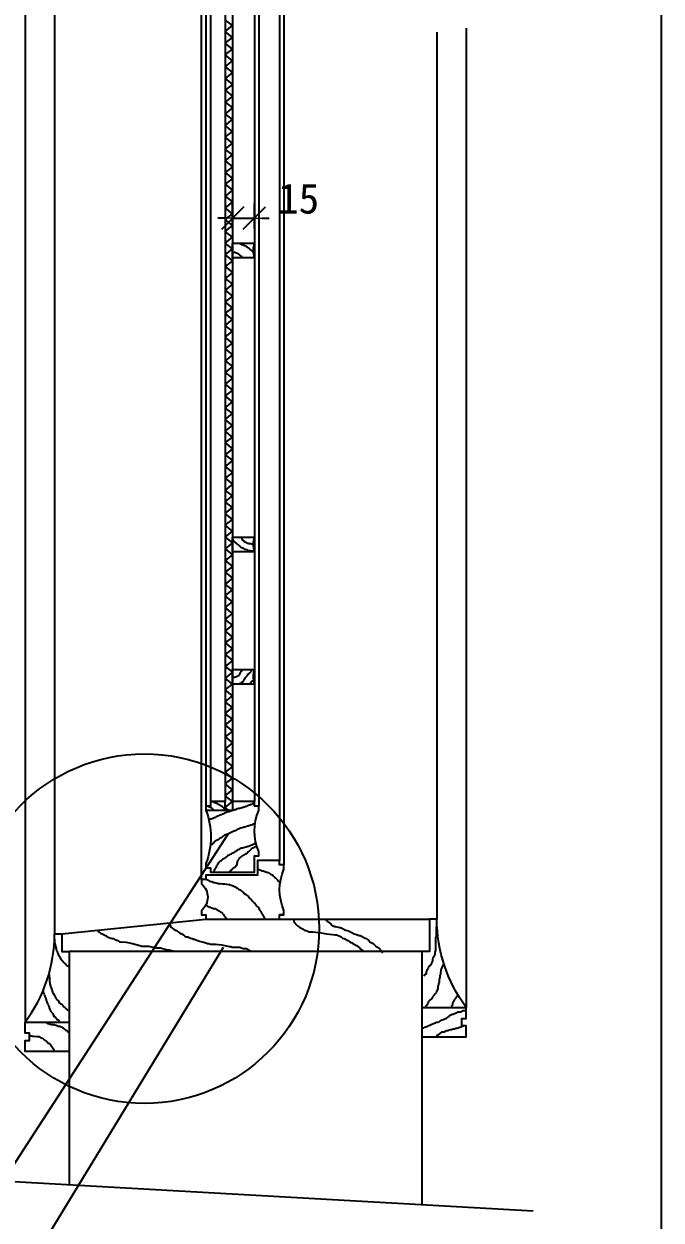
# Model space of a CAD drawing. Header units: metres. Extents: x 1401 to 5183, y 498 to 5304.
# Drawn here: x 4317 to 5183, y 1329 to 2957 of the extents above; entities that cross this region are included whole.
import ezdxf

# ---------------------------------------------------------------- set-up
doc = ezdxf.new("R2010")
doc.units = ezdxf.units.M
for name, color, linetype in [('2', 2, 'Continuous'), ('3', 3, 'Continuous'), ('4', 4, 'Continuous'), ('7', 7, 'Continuous'), ('BH', 3, 'Continuous'), ('DIM', 3, 'Continuous')]:
    doc.layers.add(name, color=color, linetype=linetype)
doc.dimstyles.get("Standard").update_dxf_attribs({"dimtxt": 2.5, "dimasz": 2.5, "dimexe": 1.25, "dimexo": 0.625, "dimtad": 1, "dimcen": 2.5, "dimazin": 3, "dimtfac": 1, "dimtmove": 0, "dimatfit": 3})

# ---------------------------------------------------------------- blocks, each defined once
blk = doc.blocks.new('BH2')
at = {"layer": 'BH'}
blk.add_lwpolyline([(0, 32), (5, 28), (0, 24), (5, 20), (0, 16), (5, 12), (0, 8), (5, 4), (0, 0)], dxfattribs=at)
blk = doc.blocks.new('_DOT')
at = {"color": 0, "linetype": 'ByBlock', "lineweight": 15}
blk.add_line((2.52, 0), (-1, 0), dxfattribs=at)
blk.add_lwpolyline([(-1.46, -1.49), (1.58, 1.55)])

msp = doc.modelspace()

# ---------------------------------------------------------------- hatches: boundary and pattern name
at = {"layer": 'BH'}
h = msp.add_hatch(dxfattribs=at)
h.set_pattern_fill('ANSI31', scale=1000)
h.paths.add_polyline_path([(4378.33, 1510.73), (4378.33, 1377.08), (4858.33, 1349.8), (4858.33, 1694.27), (4716.24, 1694.27, -0.51)])
h.paths.add_polyline_path([(4716.24, 1694.27), (4378.33, 1694.27), (4378.33, 1510.73, 0.51)])
h = msp.add_hatch(dxfattribs=at)
h.set_pattern_fill('AR-CONC', scale=20)
h.paths.add_polyline_path([(4378.33, 1510.73), (4378.33, 1377.08), (4858.33, 1349.8), (4858.33, 1694.27), (4716.24, 1694.27, -0.51)])
h.paths.add_polyline_path([(4716.24, 1694.27), (4378.33, 1694.27), (4378.33, 1510.73, 0.51)])

# ---------------------------------------------------------------- linework, layer by layer
at = {"layer": '2'}
msp.add_lwpolyline([(4858.33, 1349.8), (4858.33, 1694.27), (4378.33, 1694.27), (4378.33, 1377.08)], dxfattribs=at)
at = {"layer": '3'}
for p, q in [((4664.33, 3478.27), (4664.33, 1818.27)), ((4570.33, 3398.27), (4570.33, 1898.27)), ((4630.33, 3398.27), (4630.33, 1898.27))]:
    msp.add_line(p, q, dxfattribs=at)
msp.add_lwpolyline([(1400.77, 5303.89), (5183.42, 5302.64), (5183.42, 498.18), (1409.53, 498.18)], close=True, dxfattribs=at)
at = {"layer": '4'}
for p, q in [((4318.33, 4838.27), (4318.33, 1598.27)), ((4358.33, 4718.27), (4358.33, 1718.27)), ((4558.33, 1792.27), (4558.33, 3504.27)), ((4670.33, 3484.27), (4670.33, 1812.27)), ((4918.33, 2950.78), (4918.33, 1618.27)), ((4878.33, 2945.33), (4878.33, 1738.27)), ((4858.33, 1618.27), (4918.33, 1618.27)), ((4318.33, 1598.27), (4378.33, 1598.27))]:
    msp.add_line(p, q, dxfattribs=at)
for points in [[(4600.33, 2658.27), (4630.33, 2658.27, 0.2), (4630.33, 2638.27), (4600.33, 2638.27)], [(4600.33, 2258.27), (4630.33, 2258.27, 0.2), (4630.33, 2238.27), (4600.33, 2238.27)], [(4600.33, 2078.27), (4630.33, 2078.27, 0.2), (4630.33, 2058.27), (4600.33, 2058.27)]]:
    msp.add_lwpolyline(points, format="xyb", close=True, dxfattribs=at)
for points in [[(4590.33, 1886.27), (4590.33, 1898.27), (4570.33, 1898.27), (4570.33, 1892.27), (4564.33, 1892.27), (4564.33, 1886.27, -0.18), (4564.33, 1814.27), (4564.33, 1808.27), (4570.33, 1808.27), (4570.33, 1808.27), (4570.33, 1802.27), (4630.33, 1802.27), (4630.33, 1824.27), (4636.33, 1824.27), (4636.33, 1830.27, -0.22), (4636.33, 1886.27), (4636.33, 1892.27), (4630.33, 1892.27), (4630.33, 1898.27), (4600.33, 1898.27), (4600.33, 1886.27), (4564.33, 1886.27)], [(4670.33, 1744.27), (4664.33, 1744.27), (4670.33, 1744.27), (4670.33, 1750.27, -0.21), (4670.33, 1806.27), (4670.33, 1812.27), (4664.33, 1812.27), (4664.33, 1818.27), (4634.33, 1818.27), (4634.33, 1798.27), (4564.33, 1798.27), (4564.33, 1792.27), (4558.33, 1792.27), (4558.33, 1786.27, -0.46), (4558.33, 1750.27), (4558.33, 1744.27), (4564.33, 1744.27), (4564.33, 1744.27), (4564.33, 1738.27), (4664.33, 1738.27), (4664.33, 1744.27)], [(4858.33, 1578.27), (4918.33, 1578.27), (4918.33, 1593.27), (4912.33, 1593.27), (4912.33, 1603.27), (4918.33, 1603.27), (4918.33, 1618.27, -0.16), (4878.33, 1738.27), (4868.33, 1738.27), (4868.33, 1694.27), (4858.33, 1694.27)], [(4378.33, 1558.27), (4318.33, 1558.27), (4318.33, 1573.27), (4324.33, 1573.27), (4324.33, 1583.27), (4318.33, 1583.27), (4318.33, 1598.27, 0.16), (4358.33, 1718.27), (4368.33, 1718.27), (4368.33, 1694.27), (4378.33, 1694.27)]]:
    msp.add_lwpolyline(points, format="xyb", dxfattribs=at)
msp.add_lwpolyline([(4368.33, 1718.27), (4564.33, 1738.27), (4868.33, 1738.27)], dxfattribs=at)
at = {"layer": '7'}
for p, q in [((4564.33, 3404.27), (4564.33, 1892.27)), ((4590.33, 3410.27), (4590.33, 1898.27)), ((4600.33, 3410.27), (4600.33, 1898.27)), ((4636.33, 3404.27), (4636.33, 1892.27))]:
    msp.add_line(p, q, dxfattribs=at)
at = {"layer": 'BH'}
for p, q in [((4609.77, 2658.22), (4610.81, 2657.36)), ((4610.81, 2657.36), (4611.95, 2656.62)), ((4611.95, 2656.62), (4613.04, 2656.27)), ((4613.04, 2656.27), (4614.42, 2656.04)), ((4614.42, 2656.04), (4615.45, 2655.64)), ((4615.45, 2655.64), (4616.59, 2655.24)), ((4616.59, 2655.24), (4617.68, 2654.61)), ((4617.68, 2654.61), (4618.71, 2654.15)), ((4618.71, 2654.15), (4619.8, 2653.35)), ((4619.8, 2653.35), (4620.83, 2652.67)), ((4600.44, 2646.6), (4601.47, 2646.14)), ((4601.47, 2646.14), (4602.56, 2645.91)), ((4602.56, 2645.91), (4603.59, 2645.74)), ((4603.59, 2645.74), (4604.68, 2645.57)), ((4604.68, 2645.57), (4605.71, 2645.11)), ((4605.71, 2645.11), (4606.8, 2644.48)), ((4606.8, 2644.48), (4607.88, 2643.79)), ((4607.88, 2643.79), (4608.92, 2643.16)), ((4608.92, 2643.16), (4610, 2642.53)), ((4610, 2642.53), (4611.04, 2641.56)), ((4611.04, 2641.56), (4611.95, 2640.53)), ((4611.95, 2640.53), (4612.64, 2639.5)), ((4612.64, 2639.5), (4613.04, 2638.47)), ((4613.04, 2638.47), (4613.15, 2638.24)), ((4620.83, 2652.67), (4621.86, 2651.86)), ((4621.86, 2651.86), (4622.95, 2651.06)), ((4622.95, 2651.06), (4623.98, 2650.15)), ((4623.98, 2650.15), (4625.01, 2649.4)), ((4625.01, 2649.4), (4626.05, 2648.37)), ((4626.05, 2648.37), (4627.08, 2647.4)), ((4627.08, 2647.4), (4628.05, 2646.37)), ((4628.05, 2646.37), (4628.51, 2645.97)), ((4600.63, 2254.59), (4601.4, 2253.06)), ((4601.4, 2253.06), (4602.93, 2251.91)), ((4602.93, 2251.91), (4604.08, 2250.77)), ((4604.08, 2250.77), (4605.61, 2249.62)), ((4605.61, 2249.62), (4606.76, 2248.47)), ((4606.76, 2248.47), (4607.9, 2247.7)), ((4607.9, 2247.7), (4609.05, 2246.94)), ((4609.05, 2246.94), (4610.58, 2245.79)), ((4612.5, 2258.03), (4612.5, 2256.89)), ((4612.5, 2256.89), (4612.88, 2255.74)), ((4612.88, 2255.74), (4613.65, 2254.59)), ((4613.65, 2254.59), (4614.79, 2253.83)), ((4614.79, 2253.83), (4615.94, 2252.68)), ((4615.94, 2252.68), (4618.24, 2251.15)), ((4618.24, 2251.15), (4619.39, 2250.77)), ((4619.39, 2250.77), (4620.54, 2250)), ((4620.54, 2250), (4621.69, 2250)), ((4621.69, 2250), (4622.83, 2249.62)), ((4622.83, 2249.62), (4625.13, 2249.62)), ((4625.13, 2249.62), (4626.28, 2249.24)), ((4626.28, 2249.24), (4627.43, 2248.85)), ((4627.43, 2248.85), (4628.19, 2248.85)), ((4610.58, 2245.79), (4611.73, 2244.64)), ((4611.73, 2244.64), (4612.88, 2244.26)), ((4612.88, 2244.26), (4614.03, 2243.5)), ((4614.03, 2243.5), (4615.18, 2243.11)), ((4615.18, 2243.11), (4616.33, 2242.35)), ((4616.33, 2242.35), (4617.47, 2241.97)), ((4617.47, 2241.97), (4619.77, 2241.2)), ((4619.77, 2241.2), (4620.92, 2240.44)), ((4620.92, 2240.44), (4622.07, 2240.05)), ((4622.07, 2240.05), (4624.37, 2240.05)), ((4624.37, 2240.05), (4625.51, 2239.67)), ((4625.51, 2239.67), (4627.81, 2239.67)), ((4627.81, 2239.67), (4628.96, 2239.29)), ((4628.96, 2239.29), (4629.34, 2238.91)), ((4604.46, 2067.51), (4603.31, 2067.13)), ((4605.61, 2068.28), (4604.46, 2067.51)), ((4606.76, 2068.66), (4605.61, 2068.28)), ((4607.9, 2069.04), (4606.76, 2068.66)), ((4608.67, 2070.19), (4607.9, 2069.04)), ((4609.82, 2071.34), (4608.67, 2070.19)), ((4610.58, 2072.49), (4609.82, 2071.34)), ((4610.97, 2073.63), (4610.58, 2072.49)), ((4612.5, 2075.93), (4610.97, 2073.63)), ((4612.88, 2077.08), (4612.5, 2075.93)), ((4613.26, 2078.22), (4612.88, 2077.08)), ((4620.15, 2069.43), (4617.86, 2067.13)), ((4620.54, 2070.57), (4620.15, 2069.43)), ((4621.69, 2071.34), (4620.54, 2070.57)), ((4622.83, 2072.49), (4621.69, 2071.34)), ((4623.98, 2073.63), (4622.83, 2072.49)), ((4625.9, 2075.55), (4623.98, 2073.63)), ((4626.28, 2077.08), (4625.9, 2075.55)), ((4601.01, 2066.75), (4600.25, 2066.36)), ((4602.16, 2067.13), (4601.01, 2066.75)), ((4603.31, 2067.13), (4602.16, 2067.13)), ((4610.97, 2059.1), (4609.82, 2058.71)), ((4612.11, 2059.86), (4610.97, 2059.1)), ((4614.41, 2061.39), (4612.11, 2059.86)), ((4614.79, 2062.54), (4614.41, 2061.39)), ((4615.94, 2063.69), (4614.79, 2062.54)), ((4616.71, 2064.83), (4615.94, 2063.69)), ((4617.09, 2065.98), (4616.71, 2064.83)), ((4617.86, 2067.13), (4617.09, 2065.98)), ((4624.75, 2059.48), (4624.37, 2058.33)), ((4625.51, 2060.63), (4624.75, 2059.48)), ((4626.28, 2061.77), (4625.51, 2060.63)), ((4627.43, 2062.16), (4626.28, 2061.77)), ((4628.58, 2062.92), (4627.43, 2062.16)), ((4567.21, 1892.26), (4568.26, 1891.7)), ((4568.26, 1891.7), (4569.36, 1891.34)), ((4569.36, 1891.34), (4570.41, 1890.66)), ((4570.41, 1890.66), (4571.45, 1889.8)), ((4571.45, 1889.8), (4572.56, 1889)), ((4572.56, 1889), (4573.42, 1887.9)), ((4573.36, 1898.27), (4574.47, 1897.78)), ((4574.47, 1897.78), (4575.51, 1897.35)), ((4575.51, 1897.35), (4576.55, 1897.05)), ((4576.55, 1897.05), (4577.66, 1896.49)), ((4577.66, 1896.49), (4578.83, 1895.94)), ((4578.83, 1895.94), (4579.87, 1895.51)), ((4579.87, 1895.51), (4580.98, 1894.96)), ((4580.98, 1894.96), (4582.02, 1894.41)), ((4582.02, 1894.41), (4583.13, 1893.79)), ((4583.13, 1893.79), (4584.17, 1892.93)), ((4584.17, 1892.93), (4585.22, 1892.38)), ((4585.22, 1892.38), (4586.33, 1891.89)), ((4586.33, 1891.89), (4587.37, 1890.91)), ((4587.37, 1890.91), (4588.23, 1889.8)), ((4588.23, 1889.8), (4589.21, 1888.76)), ((4589.21, 1888.76), (4590.01, 1887.71)), ((4606.68, 1888.27), (4604.67, 1887.26)), ((4607.68, 1888.52), (4606.68, 1888.27)), ((4608.94, 1888.77), (4607.68, 1888.52)), ((4610.19, 1888.77), (4608.94, 1888.77)), ((4611.7, 1889.27), (4610.19, 1888.77)), ((4612.95, 1889.77), (4611.7, 1889.27)), ((4613.96, 1890.02), (4612.95, 1889.77)), ((4614.96, 1890.27), (4613.96, 1890.02)), ((4616.47, 1890.78), (4614.96, 1890.27)), ((4617.47, 1891.03), (4616.47, 1890.78)), ((4618.73, 1891.53), (4617.47, 1891.03)), ((4619.73, 1891.78), (4618.73, 1891.53)), ((4620.99, 1892.53), (4619.73, 1891.78)), ((4622.24, 1892.78), (4620.99, 1892.53)), ((4623.5, 1893.29), (4622.24, 1892.78)), ((4624.75, 1894.04), (4623.5, 1893.29)), ((4625.76, 1894.54), (4624.75, 1894.04)), ((4627.01, 1895.04), (4625.76, 1894.54)), ((4628.02, 1895.29), (4627.01, 1895.04)), ((4629.02, 1895.54), (4628.02, 1895.29)), ((4630.03, 1895.79), (4629.02, 1895.54)), ((4569.52, 1873.71), (4568.51, 1873.21)), ((4570.52, 1874.22), (4569.52, 1873.71)), ((4571.52, 1874.47), (4570.52, 1874.22)), ((4572.53, 1874.72), (4571.52, 1874.47)), ((4574.54, 1875.72), (4572.53, 1874.72)), ((4573.42, 1887.9), (4574.1, 1886.85)), ((4574.1, 1886.85), (4574.47, 1886.42)), ((4575.79, 1876.22), (4574.54, 1875.72)), ((4576.8, 1876.72), (4575.79, 1876.22)), ((4578.05, 1877.48), (4576.8, 1876.72)), ((4580.56, 1878.48), (4578.05, 1877.48)), ((4582.57, 1879.49), (4580.56, 1878.48)), ((4583.58, 1879.74), (4582.57, 1879.49)), ((4584.83, 1880.49), (4583.58, 1879.74)), ((4586.34, 1880.99), (4584.83, 1880.49)), ((4587.34, 1881.24), (4586.34, 1880.99)), ((4588.35, 1881.74), (4587.34, 1881.24)), ((4589.6, 1882.5), (4588.35, 1881.74)), ((4590.86, 1883), (4589.6, 1882.5)), ((4590.01, 1887.71), (4590.32, 1887.28)), ((4592.11, 1883.25), (4590.86, 1883)), ((4593.12, 1883.75), (4592.11, 1883.25)), ((4594.62, 1884.25), (4593.12, 1883.75)), ((4595.63, 1884.5), (4594.62, 1884.25)), ((4596.88, 1885.01), (4595.63, 1884.5)), ((4598.14, 1885.26), (4596.88, 1885.01)), ((4599.14, 1885.51), (4598.14, 1885.26)), ((4600.4, 1886.01), (4599.14, 1885.51)), ((4601.4, 1886.26), (4600.4, 1886.01)), ((4602.66, 1886.76), (4601.4, 1886.26)), ((4603.66, 1887.01), (4602.66, 1886.76)), ((4604.67, 1887.26), (4603.66, 1887.01)), ((4598.64, 1856.4), (4596.63, 1855.4)), ((4599.65, 1856.9), (4598.64, 1856.4)), ((4601.4, 1857.66), (4599.65, 1856.9)), ((4603.91, 1858.66), (4601.4, 1857.66)), ((4605.42, 1859.41), (4603.91, 1858.66)), ((4607.18, 1860.16), (4605.42, 1859.41)), ((4608.43, 1860.92), (4607.18, 1860.16)), ((4609.44, 1861.17), (4608.43, 1860.92)), ((4610.44, 1861.67), (4609.44, 1861.17)), ((4611.45, 1861.92), (4610.44, 1861.67)), ((4613.2, 1862.42), (4611.45, 1861.92)), ((4614.21, 1862.67), (4613.2, 1862.42)), ((4615.46, 1863.43), (4614.21, 1862.67)), ((4617.97, 1863.68), (4615.46, 1863.43)), ((4618.98, 1864.43), (4617.97, 1863.68)), ((4621.49, 1864.93), (4618.98, 1864.43)), ((4622.49, 1865.43), (4621.49, 1864.93)), ((4624.25, 1865.94), (4622.49, 1865.43)), ((4625.26, 1866.19), (4624.25, 1865.94)), ((4626.26, 1866.44), (4625.26, 1866.19)), ((4627.77, 1866.94), (4626.26, 1866.44)), ((4629.02, 1867.44), (4627.77, 1866.94)), ((4630.03, 1867.94), (4629.02, 1867.44)), ((4571.52, 1839.34), (4570.52, 1838.59)), ((4572.53, 1840.09), (4571.52, 1839.34)), ((4573.53, 1841.09), (4572.53, 1840.09)), ((4574.54, 1841.85), (4573.53, 1841.09)), ((4575.54, 1843.1), (4574.54, 1841.85)), ((4576.29, 1844.11), (4575.54, 1843.1)), ((4577.3, 1844.61), (4576.29, 1844.11)), ((4578.3, 1845.36), (4577.3, 1844.61)), ((4579.31, 1845.86), (4578.3, 1845.36)), ((4580.31, 1846.11), (4579.31, 1845.86)), ((4581.57, 1847.12), (4580.31, 1846.11)), ((4582.82, 1847.87), (4581.57, 1847.12)), ((4584.08, 1848.62), (4582.82, 1847.87)), ((4585.08, 1849.12), (4584.08, 1848.62)), ((4586.09, 1849.63), (4585.08, 1849.12)), ((4587.34, 1850.63), (4586.09, 1849.63)), ((4588.35, 1851.63), (4587.34, 1850.63)), ((4589.6, 1852.39), (4588.35, 1851.63)), ((4590.86, 1853.14), (4589.6, 1852.39)), ((4592.11, 1853.64), (4590.86, 1853.14)), ((4593.87, 1854.14), (4592.11, 1853.64)), ((4595.38, 1854.9), (4593.87, 1854.14)), ((4596.63, 1855.4), (4595.38, 1854.9)), ((4627.77, 1839.34), (4626.76, 1839.09)), ((4628.77, 1839.84), (4627.77, 1839.34)), ((4629.78, 1840.59), (4628.77, 1839.84)), ((4630.78, 1841.09), (4629.78, 1840.59)), ((4632.04, 1841.85), (4630.78, 1841.09)), ((4570.52, 1838.59), (4569.77, 1837.83)), ((4593.37, 1824.28), (4590.86, 1822.28)), ((4594.37, 1824.79), (4593.37, 1824.28)), ((4595.38, 1825.54), (4594.37, 1824.79)), ((4596.88, 1826.29), (4595.38, 1825.54)), ((4598.39, 1826.79), (4596.88, 1826.29)), ((4599.65, 1827.55), (4598.39, 1826.79)), ((4600.9, 1828.05), (4599.65, 1827.55)), ((4602.41, 1828.8), (4600.9, 1828.05)), ((4603.66, 1829.8), (4602.41, 1828.8)), ((4604.67, 1830.56), (4603.66, 1829.8)), ((4606.17, 1831.56), (4604.67, 1830.56)), ((4608.18, 1832.56), (4606.17, 1831.56)), ((4609.19, 1833.32), (4608.18, 1832.56)), ((4610.44, 1834.07), (4609.19, 1833.32)), ((4611.45, 1834.57), (4610.44, 1834.07)), ((4612.45, 1823.53), (4611.2, 1822.78)), ((4612.7, 1834.82), (4611.45, 1834.57)), ((4613.71, 1824.28), (4612.45, 1823.53)), ((4613.96, 1835.07), (4612.7, 1834.82)), ((4615.21, 1825.04), (4613.71, 1824.28)), ((4615.46, 1835.32), (4613.96, 1835.07)), ((4616.47, 1825.79), (4615.21, 1825.04)), ((4617.22, 1835.83), (4615.46, 1835.32)), ((4617.72, 1826.54), (4616.47, 1825.79)), ((4618.98, 1836.33), (4617.22, 1835.83)), ((4618.98, 1827.29), (4617.72, 1826.54)), ((4620.23, 1836.83), (4618.98, 1836.33)), ((4620.23, 1828.3), (4618.98, 1827.29)), ((4621.24, 1837.08), (4620.23, 1836.83)), ((4621.24, 1829.3), (4620.23, 1828.3)), ((4622.24, 1837.33), (4621.24, 1837.08)), ((4622.24, 1830.05), (4621.24, 1829.3)), ((4623.5, 1837.83), (4622.24, 1837.33)), ((4623.25, 1830.81), (4622.24, 1830.05)), ((4624, 1831.81), (4623.25, 1830.81)), ((4624.5, 1838.08), (4623.5, 1837.83)), ((4625.01, 1832.56), (4624, 1831.81)), ((4625.51, 1838.59), (4624.5, 1838.08)), ((4625.76, 1833.57), (4625.01, 1832.56)), ((4626.76, 1839.09), (4625.51, 1838.59)), ((4626.76, 1834.32), (4625.76, 1833.57)), ((4628.02, 1834.82), (4626.76, 1834.32)), ((4629.27, 1835.32), (4628.02, 1834.82)), ((4630.53, 1836.08), (4629.27, 1835.32)), ((4632.04, 1836.58), (4630.53, 1836.08)), ((4633.29, 1837.33), (4632.04, 1836.58)), ((4577.05, 1807.72), (4576.55, 1806.72)), ((4578.05, 1809.73), (4577.05, 1807.72)), ((4578.55, 1810.73), (4578.05, 1809.73)), ((4579.31, 1811.99), (4578.55, 1810.73)), ((4580.31, 1812.99), (4579.31, 1811.99)), ((4581.07, 1814), (4580.31, 1812.99)), ((4581.82, 1815.25), (4581.07, 1814)), ((4583.83, 1817.26), (4581.82, 1815.25)), ((4585.08, 1817.76), (4583.83, 1817.26)), ((4586.09, 1818.76), (4585.08, 1817.76)), ((4587.09, 1819.77), (4586.09, 1818.76)), ((4588.35, 1820.52), (4587.09, 1819.77)), ((4589.6, 1821.52), (4588.35, 1820.52)), ((4590.86, 1822.28), (4589.6, 1821.52)), ((4601.4, 1807.47), (4600.4, 1806.72)), ((4602.41, 1808.22), (4601.4, 1807.47)), ((4603.66, 1808.73), (4602.41, 1808.22)), ((4604.67, 1809.73), (4603.66, 1808.73)), ((4605.42, 1810.73), (4604.67, 1809.73)), ((4605.92, 1811.99), (4605.42, 1810.73)), ((4606.17, 1812.99), (4605.92, 1811.99)), ((4606.43, 1814.25), (4606.17, 1812.99)), ((4606.68, 1815.25), (4606.43, 1814.25)), ((4606.93, 1816.25), (4606.68, 1815.25)), ((4607.43, 1817.51), (4606.93, 1816.25)), ((4607.68, 1818.51), (4607.43, 1817.51)), ((4608.43, 1819.52), (4607.68, 1818.51)), ((4609.44, 1820.52), (4608.43, 1819.52)), ((4610.44, 1821.77), (4609.44, 1820.52)), ((4611.2, 1822.78), (4610.44, 1821.77)), ((4634.26, 1807.2), (4635.33, 1806.4)), ((4564.66, 1792.59), (4566.25, 1791.8)), ((4566.25, 1791.8), (4567.84, 1791)), ((4567.84, 1791), (4569.17, 1790.2)), ((4575.54, 1804.71), (4574.54, 1802.7)), ((4574.54, 1802.7), (4574.54, 1802.45)), ((4576.04, 1805.72), (4575.54, 1804.71)), ((4576.55, 1806.72), (4576.04, 1805.72)), ((4596.63, 1803.46), (4596.13, 1802.7)), ((4597.64, 1803.96), (4596.63, 1803.46)), ((4598.64, 1804.71), (4597.64, 1803.96)), ((4599.65, 1805.72), (4598.64, 1804.71)), ((4600.4, 1806.72), (4599.65, 1805.72)), ((4635.33, 1806.4), (4636.65, 1805.87)), ((4636.65, 1805.87), (4637.72, 1805.34)), ((4637.72, 1805.34), (4638.78, 1804.81)), ((4638.78, 1804.81), (4640.64, 1804.27)), ((4640.64, 1804.27), (4641.7, 1804.01)), ((4641.7, 1804.01), (4643.3, 1803.48)), ((4643.3, 1803.48), (4644.36, 1803.21)), ((4644.36, 1803.21), (4645.95, 1802.68)), ((4645.95, 1802.68), (4647.02, 1802.15)), ((4647.02, 1802.15), (4648.34, 1801.89)), ((4648.34, 1801.89), (4649.67, 1801.62)), ((4649.67, 1801.62), (4650.74, 1800.82)), ((4650.74, 1800.82), (4652.06, 1799.76)), ((4652.06, 1799.76), (4653.39, 1798.97)), ((4653.39, 1798.97), (4654.72, 1798.43)), ((4654.72, 1798.43), (4655.78, 1797.37)), ((4655.78, 1797.37), (4656.85, 1796.04)), ((4656.85, 1796.04), (4657.91, 1794.98)), ((4657.91, 1794.98), (4658.97, 1794.45)), ((4658.97, 1794.45), (4660.3, 1793.12)), ((4660.3, 1793.12), (4661.36, 1792.33)), ((4661.36, 1792.33), (4662.96, 1790.2)), ((4569.17, 1790.2), (4570.77, 1789.67)), ((4570.77, 1789.67), (4572.1, 1789.41)), ((4572.1, 1789.41), (4573.42, 1788.88)), ((4573.42, 1788.88), (4575.02, 1788.35)), ((4575.02, 1788.35), (4576.35, 1788.08)), ((4576.35, 1788.08), (4578.21, 1787.55)), ((4578.21, 1787.55), (4580.86, 1787.02)), ((4580.86, 1787.02), (4583.52, 1786.75)), ((4583.52, 1786.75), (4586.71, 1786.49)), ((4586.71, 1786.49), (4589.9, 1786.22)), ((4589.9, 1786.22), (4592.55, 1785.96)), ((4592.55, 1785.96), (4595.21, 1785.69)), ((4595.21, 1785.69), (4596.27, 1785.42)), ((4596.27, 1785.42), (4597.33, 1785.16)), ((4597.33, 1785.16), (4598.66, 1784.36)), ((4598.66, 1784.36), (4599.73, 1784.1)), ((4599.73, 1784.1), (4601.32, 1783.57)), ((4601.32, 1783.57), (4602.38, 1783.04)), ((4602.38, 1783.04), (4603.98, 1782.24)), ((4603.98, 1782.24), (4605.57, 1781.44)), ((4605.57, 1781.44), (4607.16, 1780.65)), ((4607.16, 1780.65), (4608.76, 1779.32)), ((4608.76, 1779.32), (4609.82, 1778.79)), ((4609.82, 1778.79), (4611.68, 1777.73)), ((4611.68, 1777.73), (4612.74, 1776.93)), ((4612.74, 1776.93), (4614.07, 1775.6)), ((4614.07, 1775.6), (4615.13, 1774.54)), ((4615.13, 1774.54), (4616.46, 1773.21)), ((4662.96, 1790.2), (4663.75, 1789.14)), ((4663.75, 1789.14), (4664.55, 1788.08)), ((4664.55, 1788.08), (4664.55, 1787.55)), ((4616.46, 1773.21), (4618.32, 1771.88)), ((4618.32, 1771.88), (4619.92, 1770.82)), ((4619.92, 1770.82), (4620.98, 1770.03)), ((4620.98, 1770.03), (4622.04, 1769.23)), ((4622.04, 1769.23), (4624.17, 1766.57)), ((4624.17, 1766.57), (4625.23, 1765.51)), ((4625.23, 1765.51), (4626.29, 1764.72)), ((4626.29, 1764.72), (4627.36, 1763.39)), ((4627.36, 1763.39), (4628.42, 1762.06)), ((4628.42, 1762.06), (4629.75, 1760.73)), ((4629.75, 1760.73), (4630.81, 1759.94)), ((4630.81, 1759.94), (4631.87, 1758.61)), ((4631.87, 1758.61), (4632.67, 1757.55)), ((4564.13, 1757.28), (4565.45, 1756.49)), ((4565.45, 1756.49), (4567.05, 1755.42)), ((4567.05, 1755.42), (4568.64, 1754.89)), ((4568.64, 1754.89), (4569.7, 1754.63)), ((4569.7, 1754.63), (4570.77, 1754.63)), ((4570.77, 1754.63), (4571.83, 1753.83)), ((4571.83, 1753.83), (4573.16, 1753.3)), ((4573.16, 1753.3), (4574.49, 1753.03)), ((4574.49, 1753.03), (4575.82, 1753.03)), ((4575.82, 1753.03), (4576.88, 1752.77)), ((4576.88, 1752.77), (4578.21, 1751.71)), ((4578.21, 1751.71), (4579.8, 1750.91)), ((4579.8, 1750.91), (4580.86, 1750.11)), ((4580.86, 1750.11), (4581.93, 1749.85)), ((4581.93, 1749.85), (4583.25, 1748.52)), ((4583.25, 1748.52), (4584.58, 1747.72)), ((4584.58, 1747.72), (4585.65, 1747.46)), ((4585.65, 1747.46), (4586.18, 1746.4)), ((4586.18, 1746.4), (4587.24, 1745.6)), ((4587.24, 1745.6), (4588.04, 1744.54)), ((4588.04, 1744.54), (4588.57, 1743.48)), ((4588.57, 1743.48), (4589.36, 1742.41)), ((4589.36, 1742.41), (4590.43, 1741.35)), ((4632.67, 1757.55), (4633.47, 1756.22)), ((4633.47, 1756.22), (4634.26, 1755.16)), ((4634.26, 1755.16), (4635.59, 1754.1)), ((4635.59, 1754.1), (4636.65, 1751.97)), ((4636.65, 1751.97), (4637.45, 1750.64)), ((4637.45, 1750.64), (4637.98, 1749.58)), ((4637.98, 1749.58), (4639.05, 1748.79)), ((4639.05, 1748.79), (4639.31, 1747.72)), ((4639.31, 1747.72), (4639.84, 1746.66)), ((4639.84, 1746.66), (4640.37, 1745.6)), ((4640.37, 1745.6), (4641.17, 1744.54)), ((4641.17, 1744.54), (4641.7, 1743.48)), ((4641.7, 1743.48), (4642.5, 1742.41)), ((4642.5, 1742.41), (4643.03, 1741.35)), ((4514.54, 1732.74), (4515.38, 1731.06)), ((4515.38, 1731.06), (4516.21, 1729.39)), ((4516.21, 1729.39), (4516.21, 1727.72)), ((4516.21, 1727.72), (4517.89, 1726.88)), ((4517.89, 1726.88), (4519.56, 1725.2)), ((4590.43, 1741.35), (4591.22, 1740.29)), ((4591.22, 1740.29), (4591.76, 1739.23)), ((4591.76, 1739.23), (4592.02, 1738.43)), ((4643.03, 1741.35), (4643.56, 1740.29)), ((4643.56, 1740.29), (4644.09, 1739.23)), ((4644.09, 1739.23), (4644.62, 1738.7)), ((4683.76, 1737.76), (4683.76, 1734.41)), ((4683.76, 1734.41), (4685.44, 1732.74)), ((4685.44, 1732.74), (4687.12, 1731.06)), ((4687.12, 1731.06), (4688.79, 1729.39)), ((4688.79, 1729.39), (4692.14, 1726.88)), ((4692.14, 1726.88), (4695.49, 1725.2)), ((4727.33, 1736.92), (4729.84, 1735.25)), ((4729.84, 1735.25), (4731.52, 1733.58)), ((4731.52, 1733.58), (4734.03, 1731.9)), ((4734.03, 1731.9), (4735.71, 1730.23)), ((4735.71, 1730.23), (4739.06, 1728.55)), ((4739.06, 1728.55), (4740.73, 1728.55)), ((4740.73, 1728.55), (4742.41, 1727.72)), ((4742.41, 1727.72), (4745.76, 1726.88)), ((4745.76, 1726.88), (4747.43, 1726.88)), ((4747.43, 1726.88), (4749.11, 1726.04)), ((4749.11, 1726.04), (4750.78, 1725.2)), ((4877.29, 1727.72), (4877.29, 1715.16)), ((4358.25, 1711.15), (4358.25, 1706.08)), ((4417.36, 1721.86), (4419.03, 1721.02)), ((4419.03, 1721.02), (4420.71, 1719.34)), ((4420.71, 1719.34), (4423.22, 1718.51)), ((4423.22, 1718.51), (4425.74, 1716.83)), ((4425.74, 1716.83), (4427.41, 1715.99)), ((4427.41, 1715.99), (4429.93, 1714.32)), ((4429.93, 1714.32), (4432.44, 1713.48)), ((4432.44, 1713.48), (4434.95, 1712.65)), ((4434.95, 1712.65), (4436.63, 1711.81)), ((4436.63, 1711.81), (4438.3, 1711.81)), ((4438.3, 1711.81), (4441.65, 1710.13)), ((4441.65, 1710.13), (4444.17, 1709.3)), ((4444.17, 1709.3), (4447.52, 1707.62)), ((4519.56, 1725.2), (4521.24, 1724.37)), ((4521.24, 1724.37), (4523.75, 1722.69)), ((4523.75, 1722.69), (4526.27, 1721.02)), ((4526.27, 1721.02), (4528.78, 1719.34)), ((4528.78, 1719.34), (4531.29, 1718.51)), ((4531.29, 1718.51), (4533.81, 1716.83)), ((4533.81, 1716.83), (4535.48, 1715.16)), ((4535.48, 1715.16), (4537.16, 1714.32)), ((4537.16, 1714.32), (4539.67, 1714.32)), ((4539.67, 1714.32), (4543.02, 1712.65)), ((4543.02, 1712.65), (4545.54, 1711.81)), ((4545.54, 1711.81), (4547.21, 1710.97)), ((4547.21, 1710.97), (4548.89, 1710.97)), ((4548.89, 1710.97), (4550.56, 1710.13)), ((4550.56, 1710.13), (4553.07, 1709.3)), ((4553.07, 1709.3), (4555.59, 1708.46)), ((4695.49, 1725.2), (4698.01, 1723.53)), ((4698.01, 1723.53), (4700.52, 1722.69)), ((4700.52, 1722.69), (4703.03, 1721.86)), ((4703.03, 1721.86), (4704.71, 1721.02)), ((4704.71, 1721.02), (4709.73, 1721.02)), ((4709.73, 1721.02), (4718.11, 1720.18)), ((4718.11, 1720.18), (4728.17, 1718.51)), ((4728.17, 1718.51), (4736.54, 1717.67)), ((4736.54, 1717.67), (4739.89, 1716.83)), ((4739.89, 1716.83), (4742.41, 1716.83)), ((4742.41, 1716.83), (4744.08, 1715.99)), ((4744.08, 1715.99), (4746.6, 1715.16)), ((4746.6, 1715.16), (4748.27, 1714.32)), ((4748.27, 1714.32), (4749.95, 1712.65)), ((4749.95, 1712.65), (4752.46, 1711.81)), ((4750.78, 1725.2), (4754.14, 1723.53)), ((4752.46, 1711.81), (4757.49, 1709.3)), ((4754.14, 1723.53), (4756.65, 1722.69)), ((4756.65, 1722.69), (4759.16, 1721.86)), ((4757.49, 1709.3), (4760, 1707.62)), ((4759.16, 1721.86), (4762.51, 1720.18)), ((4762.51, 1720.18), (4765.86, 1718.51)), ((4765.86, 1718.51), (4769.22, 1717.67)), ((4769.22, 1717.67), (4772.57, 1715.99)), ((4772.57, 1715.99), (4774.24, 1715.99)), ((4774.24, 1715.99), (4780.94, 1712.65)), ((4780.94, 1712.65), (4782.62, 1711.81)), ((4782.62, 1711.81), (4784.29, 1710.13)), ((4784.29, 1710.13), (4785.97, 1709.3)), ((4785.97, 1709.3), (4786.81, 1707.62)), ((4877.29, 1715.16), (4876.45, 1713.48)), ((4876.45, 1713.48), (4876.45, 1695.9)), ((4358.25, 1706.08), (4358.59, 1704.73)), ((4358.59, 1704.73), (4359.27, 1703.72)), ((4359.27, 1703.72), (4359.27, 1702.7)), ((4359.27, 1702.7), (4359.61, 1701.69)), ((4359.61, 1701.69), (4359.95, 1700.68)), ((4359.95, 1700.68), (4359.95, 1699.32)), ((4359.95, 1699.32), (4360.28, 1697.97)), ((4360.28, 1697.97), (4360.28, 1696.96)), ((4360.28, 1696.96), (4360.62, 1695.94)), ((4360.62, 1695.94), (4361.64, 1694.93)), ((4361.64, 1694.93), (4361.98, 1693.91)), ((4361.98, 1693.91), (4362.65, 1692.56)), ((4447.52, 1707.62), (4455.9, 1706.79)), ((4455.9, 1706.79), (4464.27, 1705.11)), ((4464.27, 1705.11), (4474.33, 1702.6)), ((4474.33, 1702.6), (4476.84, 1701.76)), ((4476.84, 1701.76), (4486.05, 1701.76)), ((4486.05, 1701.76), (4488.57, 1700.93)), ((4488.57, 1700.93), (4491.92, 1700.09)), ((4491.92, 1700.09), (4494.43, 1700.09)), ((4494.43, 1700.09), (4496.11, 1699.25)), ((4496.11, 1699.25), (4502.81, 1699.25)), ((4502.81, 1699.25), (4505.32, 1698.41)), ((4505.32, 1698.41), (4508.67, 1697.58)), ((4508.67, 1697.58), (4511.19, 1696.74)), ((4511.19, 1696.74), (4514.54, 1696.74)), ((4514.54, 1696.74), (4517.05, 1695.9)), ((4517.05, 1695.9), (4518.73, 1695.07)), ((4518.73, 1695.07), (4520.4, 1695.07)), ((4555.59, 1708.46), (4558.94, 1707.62)), ((4558.94, 1707.62), (4561.45, 1706.79)), ((4561.45, 1706.79), (4563.97, 1705.95)), ((4563.97, 1705.95), (4566.48, 1705.11)), ((4566.48, 1705.11), (4568.15, 1705.11)), ((4568.15, 1705.11), (4570.67, 1704.27)), ((4570.67, 1704.27), (4577.37, 1704.27)), ((4577.37, 1704.27), (4585.75, 1703.44)), ((4585.75, 1703.44), (4595.8, 1700.93)), ((4595.8, 1700.93), (4598.31, 1700.93)), ((4598.31, 1700.93), (4599.99, 1700.09)), ((4599.99, 1700.09), (4610.04, 1700.09)), ((4610.04, 1700.09), (4612.56, 1699.25)), ((4612.56, 1699.25), (4615.07, 1698.41)), ((4615.07, 1698.41), (4619.26, 1698.41)), ((4619.26, 1698.41), (4622.61, 1696.74)), ((4622.61, 1696.74), (4623.45, 1695.07)), ((4623.45, 1695.07), (4625.12, 1695.07)), ((4625.12, 1695.07), (4625.12, 1694.23)), ((4760, 1707.62), (4762.51, 1705.95)), ((4762.51, 1705.95), (4764.19, 1705.11)), ((4764.19, 1705.11), (4769.22, 1702.6)), ((4769.22, 1702.6), (4770.89, 1700.93)), ((4770.89, 1700.93), (4772.57, 1700.09)), ((4772.57, 1700.09), (4773.4, 1698.41)), ((4773.4, 1698.41), (4776.76, 1696.74)), ((4776.76, 1696.74), (4777.59, 1695.07)), ((4777.59, 1695.07), (4778.43, 1695.07)), ((4786.81, 1707.62), (4790.16, 1705.95)), ((4790.16, 1705.95), (4791.83, 1705.11)), ((4791.83, 1705.11), (4794.35, 1702.6)), ((4794.35, 1702.6), (4796.02, 1700.93)), ((4796.02, 1700.93), (4799.37, 1699.25)), ((4799.37, 1699.25), (4801.05, 1697.58)), ((4801.05, 1697.58), (4801.05, 1695.9)), ((4801.05, 1695.9), (4802.73, 1695.07)), ((4802.73, 1695.07), (4803.56, 1693.39)), ((4803.56, 1693.39), (4804.4, 1692.55)), ((4876.45, 1695.9), (4875.61, 1693.39)), ((4875.61, 1693.39), (4875.61, 1690.04)), ((4362.65, 1692.56), (4362.99, 1691.55)), ((4362.99, 1691.55), (4363.33, 1690.53)), ((4363.33, 1690.53), (4363.67, 1689.18)), ((4363.67, 1689.18), (4364.34, 1688.17)), ((4364.34, 1688.17), (4365.36, 1687.15)), ((4365.36, 1687.15), (4366.03, 1685.8)), ((4366.03, 1685.8), (4366.71, 1684.11)), ((4366.71, 1684.11), (4367.39, 1682.76)), ((4367.39, 1682.76), (4368.4, 1682.08)), ((4368.4, 1682.08), (4369.42, 1681.07)), ((4369.42, 1681.07), (4370.43, 1679.72)), ((4370.43, 1679.72), (4371.45, 1679.04)), ((4371.45, 1679.04), (4372.46, 1678.36)), ((4372.46, 1678.36), (4373.14, 1677.35)), ((4373.14, 1677.35), (4374.15, 1676.34)), ((4870.58, 1677.48), (4869.75, 1675.81)), ((4871.42, 1679.16), (4870.58, 1677.48)), ((4872.26, 1680.83), (4871.42, 1679.16)), ((4873.1, 1685.02), (4872.26, 1683.34)), ((4872.26, 1683.34), (4872.26, 1680.83)), ((4873.93, 1686.69), (4873.1, 1685.02)), ((4874.77, 1688.37), (4873.93, 1686.69)), ((4875.61, 1690.04), (4874.77, 1688.37)), ((4887.34, 1677.48), (4886.5, 1675.81)), ((4350.81, 1663.15), (4351.15, 1661.8)), ((4351.15, 1661.8), (4351.49, 1657.74)), ((4374.15, 1676.34), (4375.17, 1675.32)), ((4375.17, 1675.32), (4376.18, 1674.64)), ((4376.18, 1674.64), (4377.2, 1674.31)), ((4377.2, 1674.31), (4377.87, 1673.29)), ((4377.87, 1673.29), (4378.21, 1672.95)), ((4862.21, 1662.41), (4860.53, 1660.74)), ((4863.88, 1663.25), (4862.21, 1662.41)), ((4864.72, 1668.27), (4863.88, 1666.6)), ((4863.88, 1666.6), (4863.88, 1663.25)), ((4865.56, 1669.95), (4864.72, 1668.27)), ((4866.39, 1671.62), (4865.56, 1669.95)), ((4867.23, 1673.3), (4866.39, 1671.62)), ((4868.91, 1674.14), (4867.23, 1673.3)), ((4869.75, 1675.81), (4868.91, 1674.14)), ((4883.15, 1663.25), (4882.31, 1661.58)), ((4882.31, 1661.58), (4882.31, 1658.23)), ((4883.99, 1667.44), (4883.15, 1665.76)), ((4883.15, 1665.76), (4883.15, 1663.25)), ((4884.83, 1671.62), (4883.99, 1669.11)), ((4883.99, 1669.11), (4883.99, 1667.44)), ((4885.66, 1673.3), (4884.83, 1671.62)), ((4886.5, 1675.81), (4885.66, 1673.3)), ((4351.49, 1657.74), (4351.49, 1654.36)), ((4351.49, 1654.36), (4351.83, 1650.3)), ((4351.83, 1650.3), (4352.17, 1648.95)), ((4352.17, 1648.95), (4352.5, 1647.94)), ((4352.5, 1647.94), (4352.84, 1646.92)), ((4352.84, 1646.92), (4353.52, 1645.91)), ((4353.52, 1645.91), (4353.86, 1644.56)), ((4353.86, 1644.56), (4354.19, 1643.54)), ((4879.8, 1644), (4878.96, 1641.48)), ((4880.64, 1649.02), (4879.8, 1647.35)), ((4879.8, 1647.35), (4879.8, 1644)), ((4881.47, 1652.37), (4880.64, 1650.69)), ((4880.64, 1650.69), (4880.64, 1649.02)), ((4882.31, 1658.23), (4881.47, 1656.55)), ((4881.47, 1656.55), (4881.47, 1652.37)), ((4342.69, 1641.18), (4342.69, 1639.83)), ((4342.69, 1639.83), (4343.03, 1638.81)), ((4343.03, 1638.81), (4343.71, 1637.12)), ((4343.71, 1637.12), (4344.05, 1636.11)), ((4344.05, 1636.11), (4344.72, 1634.42)), ((4344.72, 1634.42), (4345.06, 1633.4)), ((4345.06, 1633.4), (4345.74, 1632.05)), ((4345.74, 1632.05), (4346.08, 1631.04)), ((4346.08, 1631.04), (4346.41, 1629.68)), ((4346.41, 1629.68), (4346.75, 1628.67)), ((4346.75, 1628.67), (4347.09, 1627.66)), ((4354.19, 1643.54), (4354.53, 1642.19)), ((4354.53, 1642.19), (4354.87, 1641.18)), ((4354.87, 1641.18), (4355.21, 1640.16)), ((4355.21, 1640.16), (4355.55, 1639.15)), ((4355.55, 1639.15), (4356.56, 1637.46)), ((4356.56, 1637.46), (4357.92, 1635.43)), ((4357.92, 1635.43), (4358.59, 1633.74)), ((4358.59, 1633.74), (4359.61, 1631.71)), ((4359.61, 1631.71), (4360.62, 1630.02)), ((4360.62, 1630.02), (4361.64, 1628.67)), ((4361.64, 1628.67), (4362.65, 1627.99)), ((4362.65, 1627.99), (4363.67, 1626.98)), ((4868.91, 1628.09), (4867.23, 1626.42)), ((4870.58, 1628.93), (4868.91, 1628.09)), ((4872.26, 1631.44), (4870.58, 1628.93)), ((4873.1, 1633.11), (4872.26, 1631.44)), ((4874.77, 1634.79), (4873.1, 1633.11)), ((4875.61, 1636.46), (4874.77, 1634.79)), ((4877.29, 1638.14), (4875.61, 1636.46)), ((4878.12, 1639.81), (4877.29, 1638.14)), ((4878.96, 1641.48), (4878.12, 1639.81)), ((4902.42, 1628.93), (4901.58, 1627.25)), ((4904.09, 1630.6), (4902.42, 1628.93)), ((4904.93, 1632.28), (4904.09, 1630.6)), ((4905.77, 1633.95), (4904.93, 1632.28)), ((4347.09, 1627.66), (4347.77, 1625.97)), ((4347.77, 1625.97), (4348.44, 1624.61)), ((4348.44, 1624.61), (4348.78, 1623.26)), ((4348.78, 1623.26), (4349.46, 1622.25)), ((4349.46, 1622.25), (4350.14, 1620.56)), ((4350.14, 1620.56), (4350.47, 1619.54)), ((4350.47, 1619.54), (4350.81, 1618.53)), ((4350.81, 1618.53), (4351.15, 1617.51)), ((4351.15, 1617.51), (4351.83, 1615.49)), ((4351.83, 1615.49), (4353.18, 1612.78)), ((4353.18, 1612.78), (4354.19, 1611.77)), ((4354.19, 1611.77), (4355.55, 1610.41)), ((4363.67, 1626.98), (4364.34, 1625.63)), ((4364.34, 1625.63), (4365.02, 1624.61)), ((4365.02, 1624.61), (4366.03, 1623.94)), ((4366.03, 1623.94), (4367.05, 1623.26)), ((4367.05, 1623.26), (4368.06, 1622.58)), ((4368.06, 1622.58), (4368.74, 1621.57)), ((4368.74, 1621.57), (4369.76, 1620.89)), ((4369.76, 1620.89), (4371.11, 1618.87)), ((4371.11, 1618.87), (4372.12, 1618.19)), ((4372.12, 1618.19), (4373.14, 1617.18)), ((4373.14, 1617.18), (4374.15, 1616.5)), ((4374.15, 1616.5), (4375.17, 1615.82)), ((4375.17, 1615.82), (4375.84, 1614.81)), ((4375.84, 1614.81), (4376.86, 1614.47)), ((4376.86, 1614.47), (4377.2, 1614.47)), ((4864.72, 1621.39), (4863.04, 1619.72)), ((4863.04, 1619.72), (4863.04, 1618.88)), ((4865.56, 1623.07), (4864.72, 1621.39)), ((4866.39, 1624.74), (4865.56, 1623.07)), ((4867.23, 1626.42), (4866.39, 1624.74)), ((4899.07, 1620.56), (4897.39, 1619.72)), ((4899.9, 1622.23), (4899.07, 1620.56)), ((4900.74, 1625.58), (4899.9, 1623.9)), ((4899.9, 1623.9), (4899.9, 1622.23)), ((4901.58, 1627.25), (4900.74, 1625.58)), ((4905.77, 1611.35), (4907.44, 1612.18)), ((4907.44, 1612.18), (4910.8, 1612.18)), ((4910.8, 1612.18), (4914.15, 1613.86)), ((4914.15, 1613.86), (4918.34, 1613.86)), ((4346.75, 1598.24), (4347.43, 1597.23)), ((4347.43, 1597.23), (4348.78, 1596.55)), ((4348.78, 1596.55), (4349.8, 1596.22)), ((4349.8, 1596.22), (4350.81, 1595.88)), ((4350.81, 1595.88), (4351.83, 1595.54)), ((4351.83, 1595.54), (4352.84, 1595.54)), ((4352.84, 1595.54), (4354.19, 1595.2)), ((4354.19, 1595.2), (4356.56, 1595.2)), ((4355.55, 1610.41), (4355.89, 1609.4)), ((4355.89, 1609.4), (4356.56, 1608.05)), ((4356.56, 1608.05), (4357.92, 1606.02)), ((4356.56, 1595.2), (4357.58, 1594.86)), ((4357.92, 1606.02), (4358.93, 1605.34)), ((4358.93, 1605.34), (4359.95, 1603.99)), ((4359.95, 1603.99), (4360.96, 1602.98)), ((4360.96, 1602.98), (4361.98, 1601.96)), ((4361.98, 1601.96), (4362.99, 1601.29)), ((4362.99, 1601.29), (4364.01, 1600.27)), ((4364.01, 1600.27), (4365.02, 1599.6)), ((4365.02, 1599.6), (4365.36, 1599.6)), ((4864.72, 1592.09), (4871.42, 1595.44)), ((4871.42, 1595.44), (4873.93, 1596.28)), ((4873.93, 1596.28), (4876.45, 1597.11)), ((4876.45, 1597.11), (4878.12, 1597.95)), ((4878.12, 1597.95), (4879.8, 1597.95)), ((4879.8, 1597.95), (4881.47, 1598.79)), ((4881.47, 1598.79), (4883.15, 1600.46)), ((4883.15, 1600.46), (4885.66, 1601.3)), ((4885.66, 1601.3), (4888.18, 1602.14)), ((4888.18, 1602.14), (4891.53, 1603.81)), ((4891.53, 1603.81), (4894.04, 1605.49)), ((4894.04, 1605.49), (4895.72, 1607.16)), ((4895.72, 1607.16), (4899.07, 1608.83)), ((4899.07, 1608.83), (4900.74, 1608.83)), ((4900.74, 1608.83), (4905.77, 1611.35)), ((4324.43, 1580.33), (4325.44, 1579.99)), ((4325.44, 1579.99), (4326.46, 1579.65)), ((4326.46, 1579.65), (4328.15, 1579.31)), ((4328.15, 1579.31), (4329.16, 1578.98)), ((4329.16, 1578.98), (4330.18, 1578.98)), ((4330.18, 1578.98), (4333.56, 1578.64)), ((4357.58, 1594.86), (4358.59, 1594.53)), ((4358.59, 1594.53), (4360.62, 1593.85)), ((4360.62, 1593.85), (4362.31, 1593.17)), ((4362.31, 1593.17), (4363.33, 1592.84)), ((4363.33, 1592.84), (4364.34, 1592.5)), ((4364.34, 1592.5), (4365.36, 1592.5)), ((4365.36, 1592.5), (4366.37, 1592.16)), ((4366.37, 1592.16), (4367.39, 1591.82)), ((4367.39, 1591.82), (4368.4, 1591.15)), ((4368.4, 1591.15), (4369.42, 1590.47)), ((4369.42, 1590.47), (4370.43, 1589.79)), ((4370.43, 1589.79), (4371.45, 1589.12)), ((4371.45, 1589.12), (4372.46, 1588.1)), ((4372.46, 1588.1), (4373.48, 1587.43)), ((4373.48, 1587.43), (4374.83, 1586.75)), ((4374.83, 1586.75), (4375.51, 1585.74)), ((4375.51, 1585.74), (4376.52, 1585.06)), ((4376.52, 1585.06), (4377.2, 1584.05)), ((4377.2, 1584.05), (4378.21, 1583.37)), ((4858.85, 1590.42), (4860.53, 1590.42)), ((4860.53, 1590.42), (4862.21, 1591.25)), ((4862.21, 1591.25), (4864.72, 1592.09)), ((4879.8, 1580.37), (4878.12, 1579.53)), ((4878.12, 1579.53), (4878.12, 1578.7)), ((4883.15, 1583.72), (4879.8, 1580.37)), ((4884.83, 1584.56), (4883.15, 1583.72)), ((4888.18, 1584.56), (4884.83, 1584.56)), ((4889.85, 1585.39), (4888.18, 1584.56)), ((4891.53, 1586.23), (4889.85, 1585.39)), ((4893.2, 1586.23), (4891.53, 1586.23)), ((4894.88, 1587.07), (4893.2, 1586.23)), ((4896.55, 1587.9), (4894.88, 1587.07)), ((4898.23, 1587.9), (4896.55, 1587.9)), ((4900.74, 1588.74), (4898.23, 1587.9)), ((4902.42, 1588.74), (4900.74, 1588.74)), ((4904.09, 1589.58), (4902.42, 1588.74)), ((4905.77, 1589.58), (4904.09, 1589.58)), ((4908.28, 1590.42), (4905.77, 1589.58)), ((4910.8, 1591.25), (4908.28, 1590.42)), ((4912.47, 1592.09), (4910.8, 1591.25)), ((4914.15, 1592.93), (4912.47, 1592.09)), ((4333.56, 1578.64), (4337.28, 1578.64)), ((4337.28, 1578.64), (4338.3, 1578.3)), ((4338.3, 1578.3), (4339.31, 1577.29)), ((4339.31, 1577.29), (4340.33, 1576.95)), ((4340.33, 1576.95), (4341.34, 1576.27)), ((4341.34, 1576.27), (4342.69, 1575.59)), ((4342.69, 1575.59), (4344.05, 1574.24)), ((4344.05, 1574.24), (4346.75, 1572.21)), ((4346.75, 1572.21), (4347.77, 1571.88)), ((4347.77, 1571.88), (4348.78, 1570.86)), ((4348.78, 1570.86), (4349.8, 1569.51)), ((4349.8, 1569.51), (4350.81, 1569.17)), ((4350.81, 1569.17), (4352.17, 1568.16)), ((4352.17, 1568.16), (4352.84, 1567.14)), ((4352.84, 1567.14), (4353.52, 1565.79)), ((4353.52, 1565.79), (4354.53, 1565.12)), ((4354.53, 1565.12), (4357.24, 1561.06)), ((4357.24, 1561.06), (4357.24, 1560.04)), ((4357.24, 1560.04), (4357.58, 1559.03))]:
    msp.add_line(p, q, dxfattribs=at)
msp.add_lwpolyline([(4595.34, 1886.27), (4590.33, 1890.27), (4600.33, 1898.27), (4590.33, 1906.27), (4600.33, 1914.27), (4590.33, 1922.27), (4600.33, 1930.27), (4590.33, 1938.27)], dxfattribs=at)
at = {"layer": 'DIM'}
for p, q in [((4600.33, 2678.27), (4600.33, 2712.36)), ((4630.33, 2678.27), (4630.33, 2712.36)), ((4590.33, 2692.36), (4580.33, 2692.36)), ((4600.33, 2692.36), (4630.33, 2692.36)), ((4640.33, 2692.36), (4650.33, 2692.36)), ((4224.71, 1385.81), (5009.31, 1341.22))]:
    msp.add_line(p, q, dxfattribs=at)
msp.add_circle((4480.54, 1725.39), 237.75, dxfattribs=at)

# ---------------------------------------------------------------- block references
at = {"layer": 'DIM', "rotation": 180}
for name, p, xscale, yscale, zscale in [('BH2', (4590.33, 2962.27), -2, 2, 2), ('BH2', (4590.33, 2834.27), -2, 2, 2), ('BH2', (4590.33, 2706.27), -2, 2, 2), ('_DOT', (4630.33, 2692.36), 10, 10, 10), ('BH2', (4590.33, 2578.27), -2, 2, 2), ('BH2', (4590.33, 2450.27), -2, 2, 2), ('BH2', (4590.33, 2322.27), -2, 2, 2), ('BH2', (4590.33, 2194.27), -2, 2, 2), ('BH2', (4590.33, 2066.27), -2, 2, 2)]:
    msp.add_blockref(name, p, dxfattribs=dict(at, xscale=xscale, yscale=yscale, zscale=zscale))
at = {"layer": 'DIM'}
for name, p, xscale, yscale, zscale in [('BH2', (4590.33, 2834.27), 2, 2, 2), ('BH2', (4590.33, 2706.27), 2, 2, 2), ('_DOT', (4600.33, 2692.36), 10, 10, 10), ('BH2', (4590.33, 2578.27), 2, 2, 2), ('BH2', (4590.33, 2450.27), 2, 2, 2), ('BH2', (4590.33, 2322.27), 2, 2, 2), ('BH2', (4590.33, 2194.27), 2, 2, 2), ('BH2', (4590.33, 2066.27), 2, 2, 2), ('BH2', (4590.33, 1938.27), 2, 2, 2)]:
    msp.add_blockref(name, p, dxfattribs=dict(at, xscale=xscale, yscale=yscale, zscale=zscale))

# ---------------------------------------------------------------- texts
msp.add_text('15', height=41).set_placement((4662.49, 2698.47))

# ---------------------------------------------------------------- leaders
for points in [[(4594.62, 1854.52), (4174.07, 1206.28), (3802.21, 1206.28)], [(4587.68, 1699.87), (4142.1, 967.27), (3763.13, 967.27)]]:
    msp.add_leader(points, dimstyle='Standard', dxfattribs=at)

doc.saveas('drawing.dxf')
